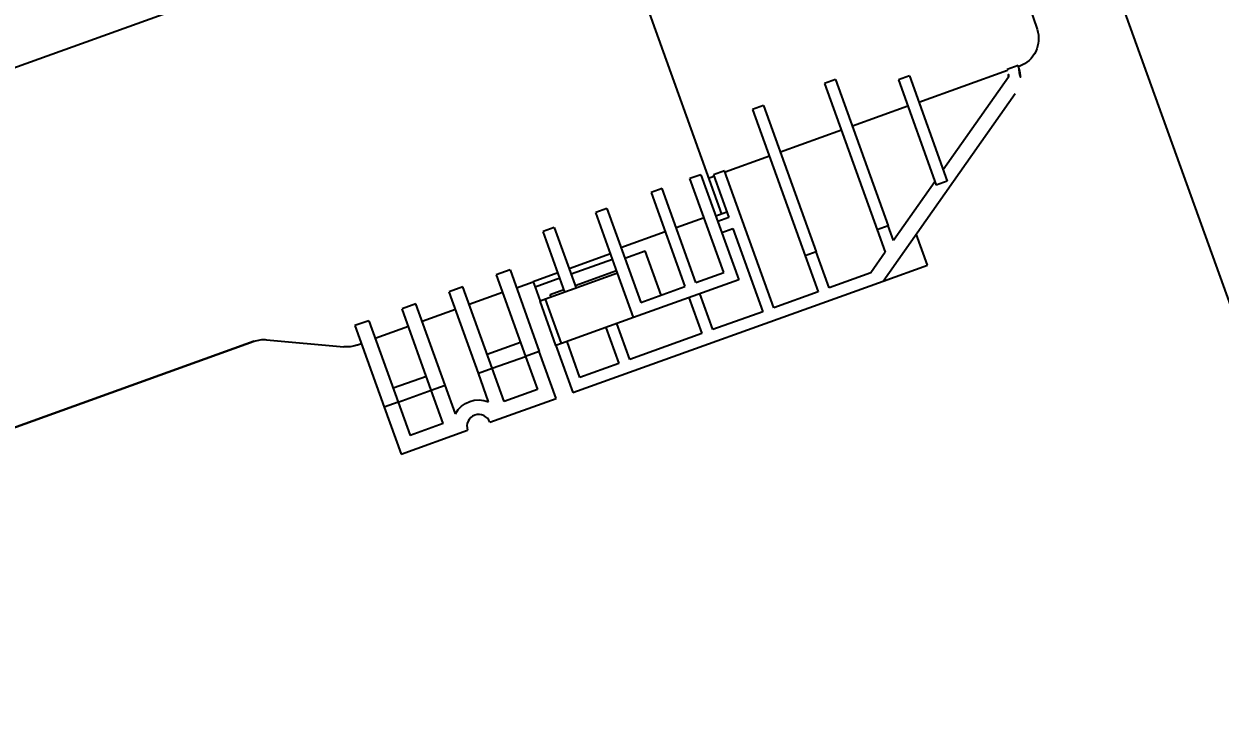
# Model space of a CAD drawing. Header units: millimetres. Extents: x 646993 to 648849, y 9708034 to 9709424.
# Drawn here: x 648239.5131 to 648239.7163, y 9709065.4955 to 9709065.6124 of the extents above; entities that cross this region are included whole.
import ezdxf

# ---------------------------------------------------------------- set-up
doc = ezdxf.new("R2010")
doc.units = ezdxf.units.MM
doc.header["$LTSCALE"] = 5
doc.header["$XCLIPFRAME"] = 2
doc.linetypes.add('TRAZO_Y_PUNTO', pattern=[1, 0.5, -0.25, 0, -0.25])
doc.layers.add('01-TEXTOS', color=4, linetype='Continuous')
doc.styles.add('Tex40', font='romans.shx', dxfattribs={"width": 0.7, "height": 0.045})
doc.dimstyles.new('1_25', dxfattribs={"dimtxt": 0.055, "dimasz": 0.02, "dimexe": 0.015, "dimexo": 0, "dimgap": 0.0375, "dimtad": 1, "dimtoh": 1, "dimzin": 1, "dimdsep": 46, "dimtxsty": 'Tex40', "dimblk": 'DOT', "dimcen": 0, "dimdle": 0.0375, "dimclrd": 256, "dimclre": 256, "dimclrt": 4, "dimadec": 0, "dimazin": 1, "dimtfac": 1, "dimtix": 1, "dimtmove": 1, "dimatfit": 0, "dimldrblk": 'DOTSMALL', "dimfxl": 0.0015, "dimtfill": 1, "dimtolj": 1, "dimtzin": 0, "dimlwd": -1, "dimlwe": -1, "dimarcsym": 0})
picture_1 = doc.add_image_def('image1.jpg', size_in_pixel=(1920, 925))
picture_2 = doc.add_image_def('image2.ecw', size_in_pixel=(12715, 11262))

# ---------------------------------------------------------------- blocks, each defined once
blk = doc.blocks.new('DIGESTOR_CAMPAMENTOS')
for p, q in [((0.01544764278037292, 1.061214556978513), (0.05258726203203423, 1.060566282513093)), ((0.05749999999977717, 1.055480530352924), (0.05728219618674757, 1.055480530352924)), ((0.05728219618674757, 1.055480530352924), (0.05728219618674757, 1.053480530352914)), ((0.05749999999977717, 1.055480530352924), (0.05749999999977717, 1.055567044037304)), ((0.05728219618674757, 1.053480530352914), (0.05749999999977717, 1.053480530352914)), ((0.05749130369008526, 1.053480530352914), (0.05749130369008526, 1.037480530352923)), ((0.05859141891733088, 1.053274954219489), (0.06969544786420556, 1.037480530352923)), ((0.08399999999994634, 1.02148053035296), (0.06159031946037885, 1.053356167101384)), ((0.05271949372786366, 1.037480530352923), (0.07171271658273781, 1.037480530352923)), ((0.05271949372786366, 1.037480530352923), (0.05271949372786366, 1.035480530352913)), ((0.07171271658273781, 1.037480530352923), (0.07171271658273781, 1.035480530352913)), ((0.05271949372786366, 1.035480530352913), (0.07171271658273781, 1.035480530352913)), ((0.05749130369008526, 1.035480530352913), (0.05749130369008526, 1.025480530352922)), ((0.07110151737822434, 1.035480530352913), (0.07813186494934143, 1.025480530352922)), ((0.08399999999994634, 1.029480530352913), (0.07837572194273434, 1.029480530352913)), ((0.08399999999994634, 1.02148053035296), (0.08399999999994634, 1.029480530352913)), ((0.04905354217555669, 1.025480530352922), (0.04905354217555669, 1.023480530352913)), ((0.04905354217555669, 1.025480530352922), (0.07549999999980628, 1.025480530352922)), ((0.07813186494934143, 1.025480530352922), (0.07549999999980628, 1.025480530352922)), ((0.07549999999980628, 1.025480530352922), (0.07549999999980628, 1.023480530352913)), ((0.04905354217555669, 1.023480530352913), (0.07549999999980628, 1.023480530352913)), ((0.05749130369008526, 1.023480530352913), (0.05749130369008526, 1.012480530352917)), ((0.07549999999980628, 1.023480530352913), (0.07953793446358759, 1.023480530352913)), ((0.07953793446358759, 1.023480530352913), (0.08199999999965257, 1.019978476562244)), ((0.08399999999994634, 0.9654805303529201), (0.08399999999994634, 1.02148053035296)), ((0.08199999999965257, 1.019978476562244), (0.08199999999965257, 1.012480530352917)), ((0.04905354217555669, 1.012480530352917), (0.04905354217555669, 1.010480530352879)), ((0.04905354217555669, 1.012480530352917), (0.07549999999980628, 1.012480530352917)), ((0.08199999999965257, 1.012480530352917), (0.07549999999980628, 1.012480530352917)), ((0.07549999999980628, 1.012480530352917), (0.07549999999980628, 1.010480530352879)), ((0.04905354217555669, 1.010480530352879), (0.07549999999980628, 1.010480530352879)), ((0.05749130369008526, 1.010480530352879), (0.05749130369008526, 1.002480530352955)), ((0.07549999999980628, 1.010480530352879), (0.08199999999965257, 1.010480530352879)), ((0.08199999999965257, 1.010480530352879), (0.08199999999965257, 1.002480530352955)), ((0.05728219618674757, 1.002480530352955), (0.05728219618674757, 1.000480530352917)), ((0.08199999999965257, 1.002480530352955), (0.05728219618674757, 1.002480530352955)), ((0.05728219618674757, 1.000480530352917), (0.06499999999994088, 1.000480530352917)), ((0.05749999999977717, 0.999480530352912), (0.05749999999977717, 1.000480530352917)), ((0.06399999999962347, 1.000480530352917), (0.06399999999962347, 0.9984805303528788)), ((0.06499999999994088, 1.000480530352917), (0.06499999999994088, 0.9984805303528788)), ((0.0669999999997799, 1.000480530352917), (0.08199999999965257, 1.000480530352917)), ((0.0669999999997799, 0.9984805303528788), (0.0669999999997799, 1.000480530352917)), ((0.08199999999965257, 1.000480530352917), (0.08199999999965257, 0.991480530352959)), ((-0.0640000000001919, 0.999480530352912), (0.06399999999962347, 0.999480530352912)), ((0.05653317610028807, 0.9984805303528788), (0.05653317610028807, 0.9964805303529545)), ((0.05653317610028807, 0.9984805303528788), (0.07549999999980628, 0.9984805303528788)), ((0.07549999999980628, 0.9984805303528788), (0.07549999999980628, 0.9794805303529586)), ((0.0734999999996262, 0.9964805303529545), (0.05653317610028807, 0.9964805303529545)), ((0.06361603571406249, 0.9964805303529545), (0.06361603571406249, 0.991480530352959)), ((0.0734999999996262, 0.991480530352959), (0.0734999999996262, 0.9964805303529545)), ((0.0734999999996262, 0.991480530352959), (0.05653317610028807, 0.991480530352959)), ((0.05653317610028807, 0.991480530352959), (0.05653317610028807, 0.989480530352921)), ((0.08199999999965257, 0.991480530352959), (0.07549999999980628, 0.991480530352959)), ((0.05653317610028807, 0.989480530352921), (0.0734999999996262, 0.989480530352921)), ((0.06361603571406249, 0.989480530352921), (0.06361603571406249, 0.9814805303529113)), ((0.0734999999996262, 0.9815059685770962), (0.0734999999996262, 0.989480530352921)), ((0.07549999999980628, 0.989480530352921), (0.08199999999965257, 0.989480530352921)), ((0.08199999999965257, 0.989480530352921), (0.08199999999965257, 0.9764805303529158)), ((0.06549999999992906, 0.9815059685770962), (0.06549999999992906, 0.9851859685770137)), ((0.0734999999996262, 0.9851859685770137), (0.06549999999992906, 0.9851859685770137)), ((0.05653317610028807, 0.9814805303529113), (0.06549999999992906, 0.9814805303529113)), ((0.05653317610028807, 0.9814805303529113), (0.05653317610028807, 0.9794805303529586)), ((0.06549999999992906, 0.9815059685770962), (0.0734999999996262, 0.9815059685770962)), ((0.06549999999992906, 0.9814805303529113), (0.06549999999992906, 0.9815059685770962)), ((0.06749999999965439, 0.9794805303529586), (0.05653317610028807, 0.9794805303529586)), ((0.06399999999962347, 0.9794805303529586), (0.06399999999962347, 0.9719805303528801)), ((0.06499999999994088, 0.9794805303529586), (0.06499999999994088, 0.9719805303528801)), ((0.0669999999997799, 0.9719805303528801), (0.0669999999997799, 0.9794805303529586)), ((0.07549999999980628, 0.9794805303529586), (0.06749999999965439, 0.9794805303529586)), ((0.07549999999980628, 0.9794805303529586), (0.06749999999965439, 0.9794805303529586)), ((0.06749999999965439, 0.9794805303529586), (0.06749999999965439, 0.9664805303529533)), ((0.07549999999980628, 0.9794805303529586), (0.07549999999980628, 0.9664805303529533)), ((0.08199999999965257, 0.9764805303529158), (0.07549999999980628, 0.9764805303529158)), ((0.07549999999980628, 0.9744805303528778), (0.08199999999965257, 0.9744805303528778)), ((0.08199999999965257, 0.9744805303528778), (0.08199999999965257, 0.9674805303529581)), ((0.05653317610028807, 0.9719805303528801), (0.06749999999965439, 0.9719805303528801)), ((0.05653317610028807, 0.9719805303528801), (0.05653317610028807, 0.9699805303529558)), ((0.06749999999965439, 0.9719805303528801), (0.06749999999965439, 0.9699805303529558)), ((0.06749999999965439, 0.9699805303529558), (0.05653317610028807, 0.9699805303529558)), ((0.06399999999962347, 0.9699805303529558), (0.06399999999962347, 0.9654805303529201)), ((0.06499999999994088, 0.9699805303529558), (0.06499999999994088, 0.9654805303529201)), ((0.0669999999997799, 0.9674805303529581), (0.0669999999997799, 0.9699805303529558)), ((0.06749999999965439, 0.9674805303529581), (0.0669999999997799, 0.9674805303529581)), ((0.08199999999965257, 0.9674805303529581), (0.07549999999980628, 0.9674805303529581)), ((0.06399999999962347, 0.9624805303528774), (0.06399999999962347, 0.9654805303529201)), ((0.06399999999962347, 0.9654805303529201), (0.06499999999994088, 0.9654805303529201)), ((0.06499999999994088, 0.9654805303529201), (0.06749999999965439, 0.9654805303529201)), ((0.07549999999980628, 0.9664805303529533), (0.06749999999965439, 0.9664805303529533)), ((0.06749999999965439, 0.9664805303529533), (0.06749999999965439, 0.9654805303529201)), ((0.07549999999980628, 0.9654805303529201), (0.06749999999965439, 0.9654805303529201)), ((0.07549999999980628, 0.9664805303529533), (0.07549999999980628, 0.9654805303529201)), ((0.07549999999980628, 0.9654805303529201), (0.08399999999994634, 0.9654805303529201)), ((0.06079473661395696, 0.9624805303528774), (0.06079473661395696, 0.9599805303528797)), ((0.06079473661395696, 0.9624805303528774), (0.07549999999980628, 0.9624805303528774)), ((0.07549999999980628, 0.9624805303528774), (0.07549999999980628, 0.9599805303528797)), ((0.08399999999994634, 0.9624805303528774), (0.07549999999980628, 0.9624805303528774)), ((0.08399999999994634, 0.9504805303528769), (0.08399999999994634, 0.9624805303528774)), ((0.06079473661395696, 0.9599805303528797), (0.07549999999980628, 0.9599805303528797)), ((0.06398779180415204, 0.9599805303528797), (0.06398779180415204, 0.9539805303528794)), ((0.07299999999963802, 0.9599805303528797), (0.07299999999963802, 0.9539805303528794)), ((0.07549999999980628, 0.9539805303528794), (0.07549999999980628, 0.9599805303528797)), ((0.07549999999980628, 0.9599805303528797), (0.08149999999977808, 0.9599805303528797)), ((0.08149999999977808, 0.9599805303528797), (0.08149999999977808, 0.9539805303528794)), ((0.06079473661395696, 0.9539805303528794), (0.06079473661395696, 0.9514805303528817)), ((0.07549999999980628, 0.9539805303528794), (0.06079473661395696, 0.9539805303528794)), ((0.07549999999980628, 0.9514805303528817), (0.07549999999980628, 0.9539805303528794)), ((0.08149999999977808, 0.9539805303528794), (0.07549999999980628, 0.9539805303528794)), ((0.07549999999980628, 0.9514805303528817), (0.06079473661395696, 0.9514805303528817)), ((0.06398779180415204, 0.9514805303528817), (0.06398779180415204, 0.9454805303528815)), ((0.08064589803370836, 0.9514805303528817), (0.07549999999980628, 0.9514805303528817)), ((0.06079473661395696, 0.9454805303528815), (0.06079473661395696, 0.9429805303529122)), ((0.07549999999980628, 0.9454805303528815), (0.06079473661395696, 0.9454805303528815)), ((0.07549999999980628, 0.9429805303529122), (0.07549999999980628, 0.9454805303528815)), ((0.08064589803370836, 0.9454805303528815), (0.07549999999980628, 0.9454805303528815)), ((0.08399999999994634, 0.9344805303529142), (0.08399999999994634, 0.9464805303529147)), ((0.07549999999980628, 0.9429805303529122), (0.06079473661395696, 0.9429805303529122)), ((0.06398779180415204, 0.9429805303529122), (0.06398779180415204, 0.936980530352912)), ((0.07299999999963802, 0.9429805303529122), (0.07299999999963802, 0.936980530352912)), ((0.07549999999980628, 0.936980530352912), (0.07549999999980628, 0.9429805303529122)), ((0.08149999999977808, 0.9429805303529122), (0.07549999999980628, 0.9429805303529122)), ((0.08149999999977808, 0.9429805303529122), (0.08149999999977808, 0.936980530352912)), ((0.06079473661395696, 0.936980530352912), (0.06079473661395696, 0.9344805303529142)), ((0.06079473661395696, 0.936980530352912), (0.07549999999980628, 0.936980530352912)), ((0.07549999999980628, 0.936980530352912), (0.07549999999980628, 0.9344805303529142)), ((0.07549999999980628, 0.936980530352912), (0.08149999999977808, 0.936980530352912)), ((0.06079473661395696, 0.9344805303529142), (0.07549999999980628, 0.9344805303529142)), ((0.06399999999962347, 0.9335897770366728), (0.06399999999962347, 0.9344805303529142)), ((0.07549999999980628, 0.9344805303529142), (0.08399999999994634, 0.9344805303529142)), ((0.05796908429977066, 0.9195571395672175), (0.06353091569985736, 0.9314753497100128)), ((0.05749999999977717, 0.9174427122405291), (0.05749999999977717, 0.8509805303528424)), ((0.05749999999977717, 0.8509805303528424), (0.05749999999977717, 0.9174427122405291))]:
    blk.add_line(p, q)
at = {"color": 252, "linetype": 'TRAZO_Y_PUNTO', "ltscale": 0.03, "true_color": 0x939598}
blk.add_lwpolyline([(2.273736754432321e-13, 1.18948053035291), (-2.273736754432321e-13, -1.189480530352881)], dxfattribs=at)
at = {"extrusion": (0, 0, -1)}
for centre, radius, start, end in [((-0.05249999999978172, 1.055567044037304), 0.005000000000000069, 90.99999999683561, 180), ((-0.05749999999977717, 1.050480530352957), 0.004999999999997921, 90, 144.891448936233), ((-0.08399999999994634, 0.9484805303529527), 0.004500000000000124, 318.1896850978543, 41.81031490214571), ((-0.05899999999962802, 0.9335897770366728), 0.004999999999999984, 180, 205.0168934751503), ((-0.06249999999977263, 0.9174427122405291), 0.004999999999999999, 0, 25.01689347515036)]:
    blk.add_arc(centre, radius, start, end, dxfattribs=at)
for centre, radius, start, end in [((0.05749999999977717, 1.050480530352957), 0.002999999999999386, 68.66586082424456, 90), ((0.08399999999994634, 0.9484805303529527), 0.001999999999999886, 90, 270)]:
    blk.add_arc(centre, radius, start, end)
blk = doc.blocks.new('_Dot')
at = {"color": 0, "linetype": 'ByBlock', "lineweight": -2}
blk.add_line((-0.5, 0), (-1, 0), dxfattribs=at)
at = {"color": 0, "linetype": 'ByBlock', "const_width": 0.5}
blk.add_lwpolyline([(-0.25, 0, 1), (0.25, 0, 1)], format="xyb", close=True, dxfattribs=at)
blk = doc.blocks.new('A$C322dc3b0')
blk.add_blockref('DIGESTOR_CAMPAMENTOS', (14.41466731698119, 6.703432958028287))
at = {"layer": '01-TEXTOS', "annotation_type": 0, "has_hookline": 1, "hookline_direction": 0, "text_width": 0.6508333333333335}
blk.add_leader([(13.93112687778716, 8.199075463619721), (13.93112687778716, 7.779011441627262), (14.34979085376906, 7.779011441627256)], dimstyle='1_25', override={"dimgap": 0.0375, "dimtad": 1, "dimldrblk": 'Dot'}, dxfattribs=at)
at = {"layer": '01-TEXTOS', "color": 7, "insert": (15.04124982545068, 7.81789590136691), "char_height": 0.055, "width": 0.7079367215393404, "attachment_point": 9, "style": 'Tex40', "bg_fill": 3, "box_fill_scale": 1.1, "bg_fill_color": 256, "bg_fill_true_color": 13158600, "bg_fill_transparency": 0}
blk.add_mtext('\\A1;TUBERÍA SOBRE MURO\\PPVC%%C63mm', dxfattribs=at)

msp = doc.modelspace()

# ---------------------------------------------------------------- pictures from other files: only their frames are drawn
image = msp.add_image(picture_1, insert=(646993.0966078357, 9708530.288001908), size_in_units=(1855.5953394832904, 893.9717130323145), dxfattribs=dict(fade=50))
image.dxf.flags = 7
image = msp.add_image(picture_2, insert=(647823.3948488047, 9708681.302132897), size_in_units=(875.2560974967199, 775.2366629969329))
image.set_boundary_path([(137.7366738021374, 7886.928851276636), (1284.784918181598, 10733.94870647788), (3099.519380062819, 10473.79591035843), (3279.448574518785, 11095.64499813318), (4006.662178894505, 11005.73909768462), (8692.316926835105, 9222.605617135763), (8944.26676951535, 8222.417804837227), (12055.541491393, 4873.423395782709), (10090.57365054265, 1684.484148859978), (7313.60375874117, 2638.131695121527), (6090.656873410568, 882.9792030751705), (4284.080874782056, 967.6072438061237), (2002.337794844061, 2453.299023121595), (3226.04797623679, 5547.792270690203), (776.6223462764174, 6701.957702815533), (969.5119435563684, 7416.594267249107), (137.7366738021374, 7886.928851276636)])

# ---------------------------------------------------------------- next in the draw order: block references
at = {"rotation": 289.7679046147402}
msp.add_blockref('A$C322dc3b0', (648227.4857660421, 9709076.600345872), dxfattribs=at)

doc.saveas('drawing.dxf')
